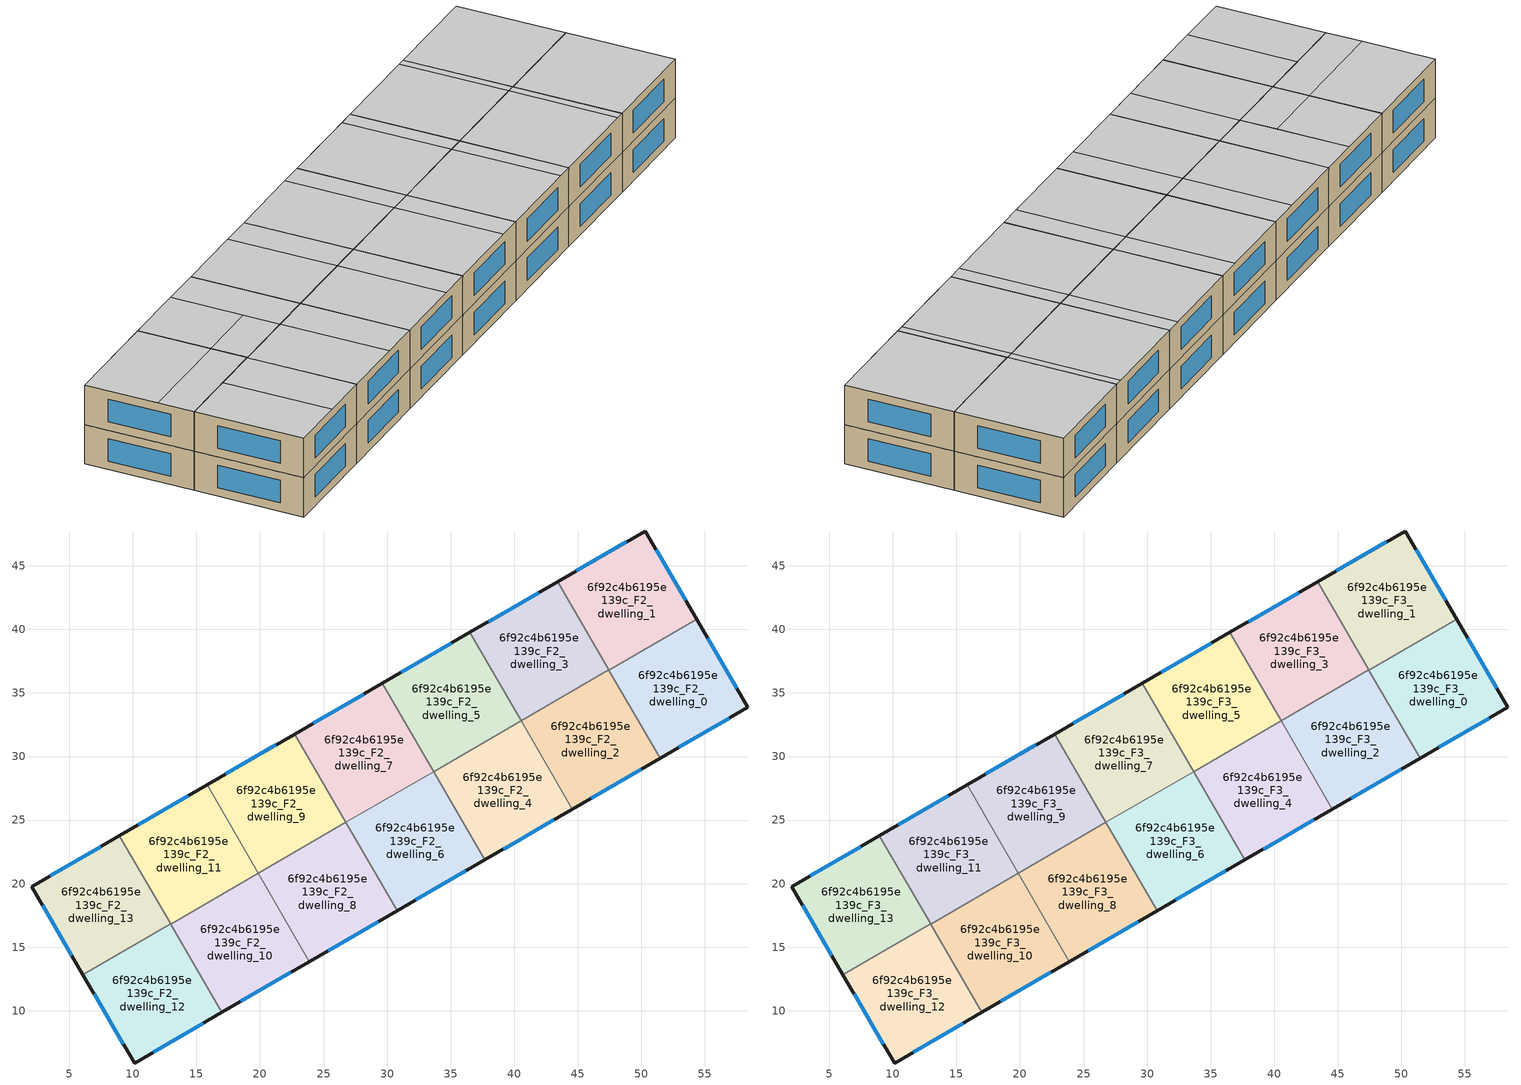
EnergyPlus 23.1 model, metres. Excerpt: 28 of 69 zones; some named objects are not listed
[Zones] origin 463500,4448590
6f92c4b6195e139c_F2_dwelling_0
 floor to 6f92c4b6195e139c_F1_dwelling_0 (EU_floor_Construction): 54.35,40.8 58.39,33.87 51.47,29.86 47.45,36.8 z6
 wall outside (EU_wall_Construction): 51.47,29.86 58.39,33.87 54.35,40.8 z6:9
 wall to 6f92c4b6195e139c_F2_dwelling_1 (EU_wall_Construction): 54.35,40.8 47.45,36.8 z6:9
 wall to 6f92c4b6195e139c_F2_dwelling_2 (EU_wall_Construction): 47.45,36.8 51.47,29.86 z6:9
 window (EU_Window_Construction): 57.52,35.36 55.21,39.31 / 52.95,30.72 56.91,33.01 z6.64:8.36
6f92c4b6195e139c_F2_dwelling_1
 floor to 6f92c4b6195e139c_F1_dwelling_1 (EU_floor_Construction): 50.29,47.74 54.35,40.8 47.45,36.8 43.41,43.76 z6
 wall outside (EU_wall_Construction): 54.35,40.8 50.29,47.74 43.41,43.76 z6:9
 wall to 6f92c4b6195e139c_F2_dwelling_3 (EU_wall_Construction): 43.41,43.76 47.44,36.81 z6:9
 wall to 6f92c4b6195e139c_F2_dwelling_2 (EU_wall_Construction): 47.44,36.81 47.45,36.8 z6:9
 window (EU_Window_Construction): 53.48,42.28 51.16,46.25 / 48.82,46.89 44.89,44.61 z6.64:8.36
6f92c4b6195e139c_F2_dwelling_10
 floor to 6f92c4b6195e139c_F1_dwelling_10 (EU_floor_Construction): 19.86,20.82 23.89,13.87 17,9.87 12.97,16.82 z6
 wall outside (EU_wall_Construction): 17,9.87 23.89,13.87 z6:9
 wall to 6f92c4b6195e139c_F2_dwelling_11 (EU_wall_Construction): 19.86,20.82 12.97,16.82 z6:9
 wall to 6f92c4b6195e139c_F2_dwelling_8 (EU_wall_Construction): 23.89,13.87 19.86,20.82 z6:9
 wall to 6f92c4b6195e139c_F2_dwelling_12 (EU_wall_Construction): 12.97,16.82 17,9.87 z6:9
 window (EU_Window_Construction): 18.48,10.73 22.42,13.01 z6.64:8.36
6f92c4b6195e139c_F2_dwelling_11
 floor to 6f92c4b6195e139c_F1_dwelling_11 (EU_floor_Construction): 15.83,27.77 19.86,20.82 12.97,16.82 8.94,23.78 z6
 wall outside (EU_wall_Construction): 15.83,27.77 8.94,23.78 z6:9
 wall to 6f92c4b6195e139c_F2_dwelling_9 (EU_wall_Construction): 19.86,20.82 15.83,27.77 z6:9
 wall to 6f92c4b6195e139c_F2_dwelling_13 (EU_wall_Construction): 8.94,23.78 12.96,16.84 z6:9
 wall to 6f92c4b6195e139c_F2_dwelling_12 (EU_wall_Construction): 12.97,16.84 12.97,16.82 z6:9
 window (EU_Window_Construction): 14.36,26.92 10.42,24.63 z6.64:8.36
6f92c4b6195e139c_F2_dwelling_12
 floor to 6f92c4b6195e139c_F1_dwelling_12 (EU_floor_Construction): 12.97,16.84 17,9.87 10.13,5.89 6.07,12.84 z6
 wall outside (EU_wall_Construction): 6.07,12.84 10.13,5.89 17,9.87 z6:9
 wall to 6f92c4b6195e139c_F2_dwelling_13 (EU_wall_Construction): 12.97,16.84 6.07,12.84 z6:9
 window (EU_Window_Construction): 11.6,6.74 15.53,9.02 / 6.94,11.35 9.26,7.38 z6.64:8.36
6f92c4b6195e139c_F2_dwelling_13
 floor to 6f92c4b6195e139c_F1_dwelling_13 (EU_floor_Construction): 8.94,23.78 12.97,16.84 6.07,12.84 2.03,19.77 z6
 wall outside (EU_wall_Construction): 8.94,23.78 2.03,19.77 6.07,12.84 z6:9
 window (EU_Window_Construction): 2.89,18.29 5.21,14.32 / 7.46,22.92 3.51,20.63 z6.64:8.36
6f92c4b6195e139c_F2_dwelling_2
 floor to 6f92c4b6195e139c_F1_dwelling_2 (EU_floor_Construction): 47.44,36.81 51.47,29.86 44.58,25.86 40.55,32.81 z6
 wall outside (EU_wall_Construction): 44.58,25.86 51.47,29.86 z6:9
 wall to 6f92c4b6195e139c_F2_dwelling_3 (EU_wall_Construction): 47.44,36.81 40.55,32.81 z6:9
 wall to 6f92c4b6195e139c_F2_dwelling_4 (EU_wall_Construction): 40.55,32.81 44.58,25.86 z6:9
 window (EU_Window_Construction): 46.05,26.72 49.99,29 z6.64:8.36
6f92c4b6195e139c_F2_dwelling_3
 floor to 6f92c4b6195e139c_F1_dwelling_3 (EU_floor_Construction): 43.41,43.76 47.44,36.81 40.55,32.81 36.52,39.76 z6
 wall outside (EU_wall_Construction): 43.41,43.76 36.52,39.76 z6:9
 wall to 6f92c4b6195e139c_F2_dwelling_5 (EU_wall_Construction): 36.52,39.76 40.55,32.81 z6:9
 window (EU_Window_Construction): 41.94,42.9 38,40.62 z6.64:8.36
6f92c4b6195e139c_F2_dwelling_4
 floor to 6f92c4b6195e139c_F1_dwelling_4 (EU_floor_Construction): 40.55,32.81 44.58,25.86 37.68,21.86 33.65,28.81 z6
 wall outside (EU_wall_Construction): 37.68,21.86 44.58,25.86 z6:9
 wall to 6f92c4b6195e139c_F2_dwelling_5 (EU_wall_Construction): 40.55,32.81 33.65,28.81 z6:9
 wall to 6f92c4b6195e139c_F2_dwelling_6 (EU_wall_Construction): 33.65,28.81 37.68,21.86 z6:9
 window (EU_Window_Construction): 39.16,22.72 43.1,25.01 z6.64:8.36
6f92c4b6195e139c_F2_dwelling_5
 floor to 6f92c4b6195e139c_F1_dwelling_5 (EU_floor_Construction): 36.52,39.76 40.55,32.81 33.65,28.81 29.62,35.76 z6
 wall outside (EU_wall_Construction): 36.52,39.76 29.62,35.76 z6:9
 wall to 6f92c4b6195e139c_F2_dwelling_7 (EU_wall_Construction): 29.62,35.76 33.65,28.81 z6:9
 window (EU_Window_Construction): 35.04,38.9 31.1,36.62 z6.64:8.36
6f92c4b6195e139c_F2_dwelling_6
 floor to 6f92c4b6195e139c_F1_dwelling_6 (EU_floor_Construction): 33.65,28.81 37.68,21.86 30.79,17.87 26.76,24.82 z6
 wall outside (EU_wall_Construction): 30.79,17.87 37.68,21.86 z6:9
 wall to 6f92c4b6195e139c_F2_dwelling_7 (EU_wall_Construction): 33.65,28.81 26.76,24.82 z6:9
 wall to 6f92c4b6195e139c_F2_dwelling_8 (EU_wall_Construction): 26.76,24.82 30.79,17.87 z6:9
 window (EU_Window_Construction): 32.26,18.72 36.2,21.01 z6.64:8.36
6f92c4b6195e139c_F2_dwelling_7
 floor to 6f92c4b6195e139c_F1_dwelling_7 (EU_floor_Construction): 29.62,35.76 33.65,28.81 26.76,24.82 22.73,31.77 z6
 wall outside (EU_wall_Construction): 29.62,35.76 22.73,31.77 z6:9
 wall to 6f92c4b6195e139c_F2_dwelling_9 (EU_wall_Construction): 22.73,31.77 26.76,24.82 z6:9
 window (EU_Window_Construction): 28.15,34.91 24.2,32.62 z6.64:8.36
6f92c4b6195e139c_F2_dwelling_8
 floor to 6f92c4b6195e139c_F1_dwelling_8 (EU_floor_Construction): 26.76,24.82 30.79,17.87 23.89,13.87 19.86,20.82 z6
 wall outside (EU_wall_Construction): 23.89,13.87 30.79,17.87 z6:9
 wall to 6f92c4b6195e139c_F2_dwelling_9 (EU_wall_Construction): 26.76,24.82 19.86,20.82 z6:9
 window (EU_Window_Construction): 25.37,14.73 29.31,17.01 z6.64:8.36
6f92c4b6195e139c_F2_dwelling_9
 floor to 6f92c4b6195e139c_F1_dwelling_9 (EU_floor_Construction): 22.73,31.77 26.76,24.82 19.86,20.82 15.83,27.77 z6
 wall outside (EU_wall_Construction): 22.73,31.77 15.83,27.77 z6:9
 window (EU_Window_Construction): 21.25,30.91 17.31,28.63 z6.64:8.36
6f92c4b6195e139c_F3_dwelling_0
 floor to 6f92c4b6195e139c_F2_dwelling_0 (EU_floor_Construction): 54.35,40.8 58.39,33.87 51.47,29.86 47.45,36.8 z9
 wall outside (EU_wall_Construction): 51.47,29.86 58.39,33.87 54.35,40.8 z9:12
 wall to 6f92c4b6195e139c_F3_dwelling_1 (EU_wall_Construction): 54.35,40.8 47.45,36.8 z9:12
 wall to 6f92c4b6195e139c_F3_dwelling_2 (EU_wall_Construction): 47.45,36.8 51.47,29.86 z9:12
 window (EU_Window_Construction): 57.52,35.36 55.21,39.31 / 52.95,30.72 56.91,33.01 z9.64:11.36
 ceiling adiabatic (EU_roof_Construction): 58.39,33.87 54.35,40.8 47.45,36.8 51.47,29.86 z12
6f92c4b6195e139c_F3_dwelling_1
 floor to 6f92c4b6195e139c_F2_dwelling_1 (EU_floor_Construction): 50.29,47.74 54.35,40.8 47.45,36.8 43.41,43.76 z9
 wall outside (EU_wall_Construction): 54.35,40.8 50.29,47.74 43.41,43.76 z9:12
 wall to 6f92c4b6195e139c_F3_dwelling_3 (EU_wall_Construction): 43.41,43.76 47.44,36.81 z9:12
 wall to 6f92c4b6195e139c_F3_dwelling_2 (EU_wall_Construction): 47.44,36.81 47.45,36.8 z9:12
 window (EU_Window_Construction): 53.48,42.28 51.16,46.25 / 48.82,46.89 44.89,44.61 z9.64:11.36
 ceiling to 6f92c4b6195e139c_F4_dwelling_1 (EU_floor_Construction): 54.35,40.8 50.29,47.74 43.42,43.76 47.45,36.8 z12
6f92c4b6195e139c_F3_dwelling_10
 floor to 6f92c4b6195e139c_F2_dwelling_10 (EU_floor_Construction): 19.86,20.82 23.89,13.87 17,9.87 12.97,16.82 z9
 wall outside (EU_wall_Construction): 17,9.87 23.89,13.87 z9:12
 wall to 6f92c4b6195e139c_F3_dwelling_11 (EU_wall_Construction): 19.86,20.82 12.97,16.82 z9:12
 wall to 6f92c4b6195e139c_F3_dwelling_8 (EU_wall_Construction): 23.89,13.87 19.86,20.82 z9:12
 wall to 6f92c4b6195e139c_F3_dwelling_12 (EU_wall_Construction): 12.97,16.82 17,9.87 z9:12
 window (EU_Window_Construction): 18.48,10.73 22.42,13.01 z9.64:11.36
 ceiling to 6f92c4b6195e139c_F4_dwelling_10 (EU_floor_Construction): 21.24,12.33 17.21,19.28 12.97,16.82 17,9.87 z12
 ceiling to 6f92c4b6195e139c_F4_dwelling_8 (EU_floor_Construction): 23.89,13.87 19.86,20.82 17.21,19.28 21.24,12.33 z12
6f92c4b6195e139c_F3_dwelling_11
 floor to 6f92c4b6195e139c_F2_dwelling_11 (EU_floor_Construction): 15.83,27.77 19.86,20.82 12.97,16.82 8.94,23.78 z9
 wall outside (EU_wall_Construction): 15.83,27.77 8.94,23.78 z9:12
 wall to 6f92c4b6195e139c_F3_dwelling_9 (EU_wall_Construction): 19.86,20.82 15.83,27.77 z9:12
 wall to 6f92c4b6195e139c_F3_dwelling_13 (EU_wall_Construction): 8.94,23.78 12.96,16.84 z9:12
 wall to 6f92c4b6195e139c_F3_dwelling_12 (EU_wall_Construction): 12.97,16.84 12.97,16.82 z9:12
 window (EU_Window_Construction): 14.36,26.92 10.42,24.63 z9.64:11.36
 ceiling to 6f92c4b6195e139c_F4_dwelling_11 (EU_floor_Construction): 17.21,19.28 15.86,21.61 11.62,19.15 12.96,16.84 12.97,16.83 z12
 ceiling to 6f92c4b6195e139c_F4_dwelling_9 (EU_floor_Construction): 19.86,20.82 15.83,27.77 13.18,26.23 17.21,19.28 z12
 ceiling to 6f92c4b6195e139c_F4_dwelling_12 (EU_floor_Construction): 15.86,21.61 13.18,26.23 8.94,23.78 11.62,19.15 z12
6f92c4b6195e139c_F3_dwelling_12
 floor to 6f92c4b6195e139c_F2_dwelling_12 (EU_floor_Construction): 12.97,16.84 17,9.87 10.13,5.89 6.07,12.84 z9
 wall outside (EU_wall_Construction): 6.07,12.84 10.13,5.89 17,9.87 z9:12
 wall to 6f92c4b6195e139c_F3_dwelling_13 (EU_wall_Construction): 12.97,16.84 6.07,12.84 z9:12
 window (EU_Window_Construction): 11.6,6.74 15.53,9.02 / 6.94,11.35 9.26,7.38 z9.64:11.36
 ceiling to 6f92c4b6195e139c_F4_dwelling_11 (EU_floor_Construction): 13.82,8.03 9.79,14.98 12.97,16.83 12.97,16.84 6.07,12.84 10.13,5.89 z12
 ceiling to 6f92c4b6195e139c_F4_dwelling_10 (EU_floor_Construction): 17,9.87 12.97,16.82 9.79,14.98 13.82,8.03 z12
6f92c4b6195e139c_F3_dwelling_13
 floor to 6f92c4b6195e139c_F2_dwelling_13 (EU_floor_Construction): 8.94,23.78 12.97,16.84 6.07,12.84 2.03,19.77 z9
 wall outside (EU_wall_Construction): 8.94,23.78 2.03,19.77 6.07,12.84 z9:12
 window (EU_Window_Construction): 2.89,18.29 5.21,14.32 / 7.46,22.92 3.51,20.63 z9.64:11.36
 ceiling to 6f92c4b6195e139c_F4_dwelling_12 (EU_floor_Construction): 11.62,19.15 8.94,23.78 2.03,19.77 4.72,15.15 z12
 ceiling to 6f92c4b6195e139c_F4_dwelling_11 (EU_floor_Construction): 12.96,16.84 11.62,19.15 4.72,15.15 6.07,12.84 z12
6f92c4b6195e139c_F3_dwelling_2
 floor to 6f92c4b6195e139c_F2_dwelling_2 (EU_floor_Construction): 47.44,36.81 51.47,29.86 44.58,25.86 40.55,32.81 z9
 wall outside (EU_wall_Construction): 44.58,25.86 51.47,29.86 z9:12
 wall to 6f92c4b6195e139c_F3_dwelling_3 (EU_wall_Construction): 47.44,36.81 40.55,32.81 z9:12
 wall to 6f92c4b6195e139c_F3_dwelling_4 (EU_wall_Construction): 40.55,32.81 44.58,25.86 z9:12
 window (EU_Window_Construction): 46.05,26.72 49.99,29 z9.64:11.36
 ceiling to 6f92c4b6195e139c_F4_dwelling_2 (EU_floor_Construction): 50.94,29.55 46.91,36.5 40.55,32.81 44.58,25.86 z12
 ceiling adiabatic (EU_roof_Construction): 51.47,29.86 47.45,36.8 46.92,36.49 50.94,29.55 z12
6f92c4b6195e139c_F3_dwelling_3
 floor to 6f92c4b6195e139c_F2_dwelling_3 (EU_floor_Construction): 43.41,43.76 47.44,36.81 40.55,32.81 36.52,39.76 z9
 wall outside (EU_wall_Construction): 43.41,43.76 36.52,39.76 z9:12
 wall to 6f92c4b6195e139c_F3_dwelling_5 (EU_wall_Construction): 36.52,39.76 40.55,32.81 z9:12
 window (EU_Window_Construction): 41.94,42.9 38,40.62 z9.64:11.36
 ceiling to 6f92c4b6195e139c_F4_dwelling_3 (EU_floor_Construction): 46.91,36.5 42.88,43.45 36.52,39.76 40.55,32.81 z12
 ceiling to 6f92c4b6195e139c_F4_dwelling_1 (EU_floor_Construction): 47.44,36.81 43.42,43.76 42.88,43.45 46.91,36.5 z12
6f92c4b6195e139c_F3_dwelling_4
 floor to 6f92c4b6195e139c_F2_dwelling_4 (EU_floor_Construction): 40.55,32.81 44.58,25.86 37.68,21.86 33.65,28.81 z9
 wall outside (EU_wall_Construction): 37.68,21.86 44.58,25.86 z9:12
 wall to 6f92c4b6195e139c_F3_dwelling_5 (EU_wall_Construction): 40.55,32.81 33.65,28.81 z9:12
 wall to 6f92c4b6195e139c_F3_dwelling_6 (EU_wall_Construction): 33.65,28.81 37.68,21.86 z9:12
 window (EU_Window_Construction): 39.16,22.72 43.1,25.01 z9.64:11.36
 ceiling adiabatic (EU_roof_Construction): 43.52,25.25 39.49,32.2 33.65,28.81 37.68,21.86 z12
 ceiling to 6f92c4b6195e139c_F4_dwelling_2 (EU_floor_Construction): 44.58,25.86 40.55,32.81 39.49,32.2 43.52,25.25 z12
6f92c4b6195e139c_F3_dwelling_5
 floor to 6f92c4b6195e139c_F2_dwelling_5 (EU_floor_Construction): 36.52,39.76 40.55,32.81 33.65,28.81 29.62,35.76 z9
 wall outside (EU_wall_Construction): 36.52,39.76 29.62,35.76 z9:12
 wall to 6f92c4b6195e139c_F3_dwelling_7 (EU_wall_Construction): 29.62,35.76 33.65,28.81 z9:12
 window (EU_Window_Construction): 35.04,38.9 31.1,36.62 z9.64:11.36
 ceiling to 6f92c4b6195e139c_F4_dwelling_5 (EU_floor_Construction): 39.49,32.2 35.46,39.14 29.62,35.76 33.65,28.81 z12
 ceiling to 6f92c4b6195e139c_F4_dwelling_3 (EU_floor_Construction): 40.55,32.81 36.52,39.76 35.46,39.14 39.49,32.2 z12
6f92c4b6195e139c_F3_dwelling_6
 floor to 6f92c4b6195e139c_F2_dwelling_6 (EU_floor_Construction): 33.65,28.81 37.68,21.86 30.79,17.87 26.76,24.82 z9
 wall outside (EU_wall_Construction): 30.79,17.87 37.68,21.86 z9:12
 wall to 6f92c4b6195e139c_F3_dwelling_7 (EU_wall_Construction): 33.65,28.81 26.76,24.82 z9:12
 wall to 6f92c4b6195e139c_F3_dwelling_8 (EU_wall_Construction): 26.76,24.82 30.79,17.87 z9:12
 window (EU_Window_Construction): 32.26,18.72 36.2,21.01 z9.64:11.36
 ceiling to 6f92c4b6195e139c_F4_dwelling_6 (EU_floor_Construction): 36.09,20.94 32.06,27.89 26.76,24.82 30.79,17.87 z12
 ceiling to 6f92c4b6195e139c_F4_dwelling_4 (EU_floor_Construction): 37.68,21.86 33.65,28.81 32.06,27.89 36.09,20.94 z12
6f92c4b6195e139c_F3_dwelling_7
 floor to 6f92c4b6195e139c_F2_dwelling_7 (EU_floor_Construction): 29.62,35.76 33.65,28.81 26.76,24.82 22.73,31.77 z9
 wall outside (EU_wall_Construction): 29.62,35.76 22.73,31.77 z9:12
 wall to 6f92c4b6195e139c_F3_dwelling_9 (EU_wall_Construction): 22.73,31.77 26.76,24.82 z9:12
 window (EU_Window_Construction): 28.15,34.91 24.2,32.62 z9.64:11.36
 ceiling to 6f92c4b6195e139c_F4_dwelling_7 (EU_floor_Construction): 32.06,27.89 28.03,34.84 22.73,31.77 26.76,24.82 z12
 ceiling to 6f92c4b6195e139c_F4_dwelling_5 (EU_floor_Construction): 33.65,28.81 29.62,35.76 28.03,34.84 32.06,27.89 z12
6f92c4b6195e139c_F3_dwelling_8
 floor to 6f92c4b6195e139c_F2_dwelling_8 (EU_floor_Construction): 26.76,24.82 30.79,17.87 23.89,13.87 19.86,20.82 z9
 wall outside (EU_wall_Construction): 23.89,13.87 30.79,17.87 z9:12
 wall to 6f92c4b6195e139c_F3_dwelling_9 (EU_wall_Construction): 26.76,24.82 19.86,20.82 z9:12
 window (EU_Window_Construction): 25.37,14.73 29.31,17.01 z9.64:11.36
 ceiling to 6f92c4b6195e139c_F4_dwelling_8 (EU_floor_Construction): 28.67,16.64 24.64,23.59 19.86,20.82 23.89,13.87 z12
 ceiling to 6f92c4b6195e139c_F4_dwelling_6 (EU_floor_Construction): 30.79,17.87 26.76,24.82 24.64,23.59 28.67,16.64 z12
6f92c4b6195e139c_F3_dwelling_9
 floor to 6f92c4b6195e139c_F2_dwelling_9 (EU_floor_Construction): 22.73,31.77 26.76,24.82 19.86,20.82 15.83,27.77 z9
 wall outside (EU_wall_Construction): 22.73,31.77 15.83,27.77 z9:12
 window (EU_Window_Construction): 21.25,30.91 17.31,28.63 z9.64:11.36
 ceiling to 6f92c4b6195e139c_F4_dwelling_9 (EU_floor_Construction): 24.63,23.59 20.61,30.54 15.83,27.77 19.86,20.82 z12
 ceiling to 6f92c4b6195e139c_F4_dwelling_7 (EU_floor_Construction): 26.76,24.82 22.73,31.77 20.61,30.54 24.64,23.59 z12
[Building]
EU S2 Campaign: North Axis=0; Terrain=City; Solar Distribution=FullExterior
[Site:Location]
Yerevan-Zvartnots.Intl.AP: Latitude=40.15; Longitude=44.383; Time Zone=4; Elevation=854
[SizingPeriod:WeatherFileDays]
AnnualSizingPeriod: Begin Month=1; Begin Day of Month=1; End Month=12; End Day of Month=31; Day of Week for Start Day=Monday; Use Weather File Daylight Saving Period=No; Use Weather File Rain and Snow Indicators=No
[MATERIAL]
EU_InternalMass_Material: Roughness=MediumRough; Thickness=0.1; Conductivity=1; Density=1800; Specific Heat=900; Thermal Absorptance=0.9; Solar Absorptance=0.7; Visible Absorptance=0.7
[MATERIAL:NOMASS] Roughness=MediumRough; Thermal Absorptance=0.9; Solar Absorptance=0.7; Visible Absorptance=0.7
Name | Thermal Resistance
EU_wall_NoMass | 1.05043
EU_roof_NoMass | 1.45357
EU_floor_NoMass | 0.478065
[WINDOWMATERIAL:SIMPLEGLAZINGSYSTEM]
EU_Window_SimpleGlazing: UFactor=2.5566; Solar Heat Gain Coefficient=0.75; Visible Transmittance=0.75
[CONSTRUCTION]
EU_wall_Construction: EU_wall_NoMass
EU_roof_Construction: EU_roof_NoMass
EU_floor_Construction: EU_floor_NoMass
EU_Window_Construction: EU_Window_SimpleGlazing
EU_InternalMass_Construction: EU_InternalMass_Material
[ZONE] Type=1; Multiplier=1; Ceiling Height=autocalculate; Floor Area=autocalculate; Part of Total Floor Area=Yes
Name | Volume
6f92c4b6195e139c_F2_dwelling_0; 6f92c4b6195e139c_F3_dwelling_0 | 192.057
6f92c4b6195e139c_F2_dwelling_1; 6f92c4b6195e139c_F3_dwelling_1 | 192.041
6f92c4b6195e139c_F2_dwelling_10; 6f92c4b6195e139c_F3_dwelling_10 | 192.042
6f92c4b6195e139c_F2_dwelling_11; 6f92c4b6195e139c_F3_dwelling_11; 6f92c4b6195e139c_F2_dwelling_7; 6f92c4b6195e139c_F3_dwelling_7 | 192.047
6f92c4b6195e139c_F2_dwelling_12; 6f92c4b6195e139c_F3_dwelling_12 | 192.068
6f92c4b6195e139c_F2_dwelling_13; 6f92c4b6195e139c_F3_dwelling_13 | 192.094
6f92c4b6195e139c_F2_dwelling_2; 6f92c4b6195e139c_F3_dwelling_2; 6f92c4b6195e139c_F2_dwelling_6; 6f92c4b6195e139c_F3_dwelling_6 | 192.076
6f92c4b6195e139c_F2_dwelling_3; 6f92c4b6195e139c_F3_dwelling_3 | 192.069
6f92c4b6195e139c_F2_dwelling_4; 6f92c4b6195e139c_F3_dwelling_4; 6f92c4b6195e139c_F2_dwelling_5; 6f92c4b6195e139c_F3_dwelling_5 | 192.064
6f92c4b6195e139c_F2_dwelling_8; 6f92c4b6195e139c_F3_dwelling_8 | 192.08
6f92c4b6195e139c_F2_dwelling_9; 6f92c4b6195e139c_F3_dwelling_9 | 192.051
[INTERNALMASS] Construction=EU_InternalMass_Construction
Name | Zone or ZoneList | Surface Area
6f92c4b6195e139c_F2_dwelling_0_EU_InternalMass | 6f92c4b6195e139c_F2_dwelling_0 | 64.0171
6f92c4b6195e139c_F2_dwelling_1_EU_InternalMass | 6f92c4b6195e139c_F2_dwelling_1 | 64.0117
6f92c4b6195e139c_F2_dwelling_2_EU_InternalMass | 6f92c4b6195e139c_F2_dwelling_2 | 64.0271
6f92c4b6195e139c_F2_dwelling_3_EU_InternalMass | 6f92c4b6195e139c_F2_dwelling_3 | 64.0221
6f92c4b6195e139c_F2_dwelling_4_EU_InternalMass | 6f92c4b6195e139c_F2_dwelling_4 | 64.0203
6f92c4b6195e139c_F2_dwelling_5_EU_InternalMass | 6f92c4b6195e139c_F2_dwelling_5 | 64.0196
6f92c4b6195e139c_F2_dwelling_6_EU_InternalMass | 6f92c4b6195e139c_F2_dwelling_6 | 64.0252
6f92c4b6195e139c_F2_dwelling_7_EU_InternalMass | 6f92c4b6195e139c_F2_dwelling_7 | 64.0168
6f92c4b6195e139c_F2_dwelling_8_EU_InternalMass | 6f92c4b6195e139c_F2_dwelling_8 | 64.0249
6f92c4b6195e139c_F2_dwelling_9_EU_InternalMass | 6f92c4b6195e139c_F2_dwelling_9 | 64.0179
6f92c4b6195e139c_F2_dwelling_10_EU_InternalMass | 6f92c4b6195e139c_F2_dwelling_10 | 64.0132
6f92c4b6195e139c_F2_dwelling_11_EU_InternalMass | 6f92c4b6195e139c_F2_dwelling_11 | 64.0156
6f92c4b6195e139c_F2_dwelling_12_EU_InternalMass | 6f92c4b6195e139c_F2_dwelling_12 | 64.0224
6f92c4b6195e139c_F2_dwelling_13_EU_InternalMass | 6f92c4b6195e139c_F2_dwelling_13 | 64.0303
6f92c4b6195e139c_F3_dwelling_0_EU_InternalMass | 6f92c4b6195e139c_F3_dwelling_0 | 64.0171
6f92c4b6195e139c_F3_dwelling_1_EU_InternalMass | 6f92c4b6195e139c_F3_dwelling_1 | 64.0117
6f92c4b6195e139c_F3_dwelling_2_EU_InternalMass | 6f92c4b6195e139c_F3_dwelling_2 | 64.0271
6f92c4b6195e139c_F3_dwelling_3_EU_InternalMass | 6f92c4b6195e139c_F3_dwelling_3 | 64.0221
6f92c4b6195e139c_F3_dwelling_4_EU_InternalMass | 6f92c4b6195e139c_F3_dwelling_4 | 64.0203
6f92c4b6195e139c_F3_dwelling_5_EU_InternalMass | 6f92c4b6195e139c_F3_dwelling_5 | 64.0196
6f92c4b6195e139c_F3_dwelling_6_EU_InternalMass | 6f92c4b6195e139c_F3_dwelling_6 | 64.0252
6f92c4b6195e139c_F3_dwelling_7_EU_InternalMass | 6f92c4b6195e139c_F3_dwelling_7 | 64.0168
6f92c4b6195e139c_F3_dwelling_8_EU_InternalMass | 6f92c4b6195e139c_F3_dwelling_8 | 64.0249
6f92c4b6195e139c_F3_dwelling_9_EU_InternalMass | 6f92c4b6195e139c_F3_dwelling_9 | 64.0179
6f92c4b6195e139c_F3_dwelling_10_EU_InternalMass | 6f92c4b6195e139c_F3_dwelling_10 | 64.0132
6f92c4b6195e139c_F3_dwelling_11_EU_InternalMass | 6f92c4b6195e139c_F3_dwelling_11 | 64.0156
6f92c4b6195e139c_F3_dwelling_12_EU_InternalMass | 6f92c4b6195e139c_F3_dwelling_12 | 64.0224
6f92c4b6195e139c_F3_dwelling_13_EU_InternalMass | 6f92c4b6195e139c_F3_dwelling_13 | 64.0303
[OTHEREQUIPMENT] Fuel Type=Electricity; Design Level Calculation Method=Watts/Area; Power per Zone Floor Area=1; Fraction Latent=0; Fraction Radiant=0; Fraction Lost=0; Carbon Dioxide Generation Rate=0; EndUse Subcategory=EU_Step8_InternalGains
Name | Zone or ZoneList or Space or SpaceList | Schedule
EU_Step8_InternalGain_6f92c4b6195e139c_F2_dwelling_0_f000 | 6f92c4b6195e139c_F2_dwelling_0 | EU_Step8_GainSchedule_6f92c4b6195e139c_F2_dwelling_0_f000
EU_Step8_InternalGain_6f92c4b6195e139c_F2_dwelling_1_f000 | 6f92c4b6195e139c_F2_dwelling_1 | EU_Step8_GainSchedule_6f92c4b6195e139c_F2_dwelling_1_f000
EU_Step8_InternalGain_6f92c4b6195e139c_F2_dwelling_2_f000 | 6f92c4b6195e139c_F2_dwelling_2 | EU_Step8_GainSchedule_6f92c4b6195e139c_F2_dwelling_2_f000
EU_Step8_InternalGain_6f92c4b6195e139c_F2_dwelling_3_f000 | 6f92c4b6195e139c_F2_dwelling_3 | EU_Step8_GainSchedule_6f92c4b6195e139c_F2_dwelling_3_f000
EU_Step8_InternalGain_6f92c4b6195e139c_F2_dwelling_4_f000 | 6f92c4b6195e139c_F2_dwelling_4 | EU_Step8_GainSchedule_6f92c4b6195e139c_F2_dwelling_4_f000
EU_Step8_InternalGain_6f92c4b6195e139c_F2_dwelling_5_f000 | 6f92c4b6195e139c_F2_dwelling_5 | EU_Step8_GainSchedule_6f92c4b6195e139c_F2_dwelling_5_f000
EU_Step8_InternalGain_6f92c4b6195e139c_F2_dwelling_6_f000 | 6f92c4b6195e139c_F2_dwelling_6 | EU_Step8_GainSchedule_6f92c4b6195e139c_F2_dwelling_6_f000
EU_Step8_InternalGain_6f92c4b6195e139c_F2_dwelling_7_f000 | 6f92c4b6195e139c_F2_dwelling_7 | EU_Step8_GainSchedule_6f92c4b6195e139c_F2_dwelling_7_f000
EU_Step8_InternalGain_6f92c4b6195e139c_F2_dwelling_8_f000 | 6f92c4b6195e139c_F2_dwelling_8 | EU_Step8_GainSchedule_6f92c4b6195e139c_F2_dwelling_8_f000
EU_Step8_InternalGain_6f92c4b6195e139c_F2_dwelling_9_f000 | 6f92c4b6195e139c_F2_dwelling_9 | EU_Step8_GainSchedule_6f92c4b6195e139c_F2_dwelling_9_f000
EU_Step8_InternalGain_6f92c4b6195e139c_F2_dwelling_10_f000 | 6f92c4b6195e139c_F2_dwelling_10 | EU_Step8_GainSchedule_6f92c4b6195e139c_F2_dwelling_10_f000
EU_Step8_InternalGain_6f92c4b6195e139c_F2_dwelling_11_f000 | 6f92c4b6195e139c_F2_dwelling_11 | EU_Step8_GainSchedule_6f92c4b6195e139c_F2_dwelling_11_f000
EU_Step8_InternalGain_6f92c4b6195e139c_F2_dwelling_12_f000 | 6f92c4b6195e139c_F2_dwelling_12 | EU_Step8_GainSchedule_6f92c4b6195e139c_F2_dwelling_12_f000
EU_Step8_InternalGain_6f92c4b6195e139c_F2_dwelling_13_f000 | 6f92c4b6195e139c_F2_dwelling_13 | EU_Step8_GainSchedule_6f92c4b6195e139c_F2_dwelling_13_f000
EU_Step8_InternalGain_6f92c4b6195e139c_F3_dwelling_0_f000 | 6f92c4b6195e139c_F3_dwelling_0 | EU_Step8_GainSchedule_6f92c4b6195e139c_F3_dwelling_0_f000
EU_Step8_InternalGain_6f92c4b6195e139c_F3_dwelling_1_f000 | 6f92c4b6195e139c_F3_dwelling_1 | EU_Step8_GainSchedule_6f92c4b6195e139c_F3_dwelling_1_f000
EU_Step8_InternalGain_6f92c4b6195e139c_F3_dwelling_2_f000 | 6f92c4b6195e139c_F3_dwelling_2 | EU_Step8_GainSchedule_6f92c4b6195e139c_F3_dwelling_2_f000
EU_Step8_InternalGain_6f92c4b6195e139c_F3_dwelling_3_f000 | 6f92c4b6195e139c_F3_dwelling_3 | EU_Step8_GainSchedule_6f92c4b6195e139c_F3_dwelling_3_f000
EU_Step8_InternalGain_6f92c4b6195e139c_F3_dwelling_4_f000 | 6f92c4b6195e139c_F3_dwelling_4 | EU_Step8_GainSchedule_6f92c4b6195e139c_F3_dwelling_4_f000
EU_Step8_InternalGain_6f92c4b6195e139c_F3_dwelling_5_f000 | 6f92c4b6195e139c_F3_dwelling_5 | EU_Step8_GainSchedule_6f92c4b6195e139c_F3_dwelling_5_f000
EU_Step8_InternalGain_6f92c4b6195e139c_F3_dwelling_6_f000 | 6f92c4b6195e139c_F3_dwelling_6 | EU_Step8_GainSchedule_6f92c4b6195e139c_F3_dwelling_6_f000
EU_Step8_InternalGain_6f92c4b6195e139c_F3_dwelling_7_f000 | 6f92c4b6195e139c_F3_dwelling_7 | EU_Step8_GainSchedule_6f92c4b6195e139c_F3_dwelling_7_f000
EU_Step8_InternalGain_6f92c4b6195e139c_F3_dwelling_8_f000 | 6f92c4b6195e139c_F3_dwelling_8 | EU_Step8_GainSchedule_6f92c4b6195e139c_F3_dwelling_8_f000
EU_Step8_InternalGain_6f92c4b6195e139c_F3_dwelling_9_f000 | 6f92c4b6195e139c_F3_dwelling_9 | EU_Step8_GainSchedule_6f92c4b6195e139c_F3_dwelling_9_f000
EU_Step8_InternalGain_6f92c4b6195e139c_F3_dwelling_10_f000 | 6f92c4b6195e139c_F3_dwelling_10 | EU_Step8_GainSchedule_6f92c4b6195e139c_F3_dwelling_10_f000
EU_Step8_InternalGain_6f92c4b6195e139c_F3_dwelling_11_f000 | 6f92c4b6195e139c_F3_dwelling_11 | EU_Step8_GainSchedule_6f92c4b6195e139c_F3_dwelling_11_f000
EU_Step8_InternalGain_6f92c4b6195e139c_F3_dwelling_12_f000 | 6f92c4b6195e139c_F3_dwelling_12 | EU_Step8_GainSchedule_6f92c4b6195e139c_F3_dwelling_12_f000
EU_Step8_InternalGain_6f92c4b6195e139c_F3_dwelling_13_f000 | 6f92c4b6195e139c_F3_dwelling_13 | EU_Step8_GainSchedule_6f92c4b6195e139c_F3_dwelling_13_f000
[ZONEVENTILATION:DESIGNFLOWRATE] Schedule=EU_AlwaysOn; Design Flow Rate Calculation Method=AirChanges/Hour; Air Changes per Hour=0.557805; Ventilation Type=Natural; Fan Pressure Rise=0; Fan Total Efficiency=1; Constant Term Coefficient=1; Temperature Term Coefficient=0; Velocity Term Coefficient=0; Velocity Squared Term Coefficient=0; Minimum Indoor Temperature=-100; Maximum Indoor Temperature=100; Delta Temperature=-100; Minimum Outdoor Temperature=-100; Maximum Outdoor Temperature=100; Maximum Wind Speed=40
Name | Zone or ZoneList or Space or SpaceList
EU_ConstantAir_6f92c4b6195e139c_F2_dwelling_0 | 6f92c4b6195e139c_F2_dwelling_0
EU_ConstantAir_6f92c4b6195e139c_F2_dwelling_1 | 6f92c4b6195e139c_F2_dwelling_1
EU_ConstantAir_6f92c4b6195e139c_F2_dwelling_2 | 6f92c4b6195e139c_F2_dwelling_2
EU_ConstantAir_6f92c4b6195e139c_F2_dwelling_3 | 6f92c4b6195e139c_F2_dwelling_3
EU_ConstantAir_6f92c4b6195e139c_F2_dwelling_4 | 6f92c4b6195e139c_F2_dwelling_4
EU_ConstantAir_6f92c4b6195e139c_F2_dwelling_5 | 6f92c4b6195e139c_F2_dwelling_5
EU_ConstantAir_6f92c4b6195e139c_F2_dwelling_6 | 6f92c4b6195e139c_F2_dwelling_6
EU_ConstantAir_6f92c4b6195e139c_F2_dwelling_7 | 6f92c4b6195e139c_F2_dwelling_7
EU_ConstantAir_6f92c4b6195e139c_F2_dwelling_8 | 6f92c4b6195e139c_F2_dwelling_8
EU_ConstantAir_6f92c4b6195e139c_F2_dwelling_9 | 6f92c4b6195e139c_F2_dwelling_9
EU_ConstantAir_6f92c4b6195e139c_F2_dwelling_10 | 6f92c4b6195e139c_F2_dwelling_10
EU_ConstantAir_6f92c4b6195e139c_F2_dwelling_11 | 6f92c4b6195e139c_F2_dwelling_11
EU_ConstantAir_6f92c4b6195e139c_F2_dwelling_12 | 6f92c4b6195e139c_F2_dwelling_12
EU_ConstantAir_6f92c4b6195e139c_F2_dwelling_13 | 6f92c4b6195e139c_F2_dwelling_13
EU_ConstantAir_6f92c4b6195e139c_F3_dwelling_0 | 6f92c4b6195e139c_F3_dwelling_0
EU_ConstantAir_6f92c4b6195e139c_F3_dwelling_1 | 6f92c4b6195e139c_F3_dwelling_1
EU_ConstantAir_6f92c4b6195e139c_F3_dwelling_2 | 6f92c4b6195e139c_F3_dwelling_2
EU_ConstantAir_6f92c4b6195e139c_F3_dwelling_3 | 6f92c4b6195e139c_F3_dwelling_3
EU_ConstantAir_6f92c4b6195e139c_F3_dwelling_4 | 6f92c4b6195e139c_F3_dwelling_4
EU_ConstantAir_6f92c4b6195e139c_F3_dwelling_5 | 6f92c4b6195e139c_F3_dwelling_5
EU_ConstantAir_6f92c4b6195e139c_F3_dwelling_6 | 6f92c4b6195e139c_F3_dwelling_6
EU_ConstantAir_6f92c4b6195e139c_F3_dwelling_7 | 6f92c4b6195e139c_F3_dwelling_7
EU_ConstantAir_6f92c4b6195e139c_F3_dwelling_8 | 6f92c4b6195e139c_F3_dwelling_8
EU_ConstantAir_6f92c4b6195e139c_F3_dwelling_9 | 6f92c4b6195e139c_F3_dwelling_9
EU_ConstantAir_6f92c4b6195e139c_F3_dwelling_10 | 6f92c4b6195e139c_F3_dwelling_10
EU_ConstantAir_6f92c4b6195e139c_F3_dwelling_11 | 6f92c4b6195e139c_F3_dwelling_11
EU_ConstantAir_6f92c4b6195e139c_F3_dwelling_12 | 6f92c4b6195e139c_F3_dwelling_12
EU_ConstantAir_6f92c4b6195e139c_F3_dwelling_13 | 6f92c4b6195e139c_F3_dwelling_13
[HVACTEMPLATE:ZONE:IDEALLOADSAIRSYSTEM] System Availability Schedule=EU_AlwaysOn; Maximum Heating Supply Air Temperature=50; Minimum Cooling Supply Air Temperature=13; Maximum Heating Supply Air Humidity Ratio=0.0156; Minimum Cooling Supply Air Humidity Ratio=0.0077; Heating Limit=NoLimit; Cooling Limit=NoLimit; Heating Availability Schedule=EU_AlwaysOn; Cooling Availability Schedule=EU_CoolingOff; Dehumidification Control Type=ConstantSensibleHeatRatio; Cooling Sensible Heat Ratio=0.7; Dehumidification Setpoint=60; Humidification Control Type=None; Humidification Setpoint=30; Outdoor Air Method=None; Outdoor Air Flow Rate per Person=0.00944; Outdoor Air Flow Rate per Zone Floor Area=0; Outdoor Air Flow Rate per Zone=0; Demand Controlled Ventilation Type=None; Outdoor Air Economizer Type=NoEconomizer; Heat Recovery Type=None; Sensible Heat Recovery Effectiveness=0.7; Latent Heat Recovery Effectiveness=0.65
Name | Template Thermostat
6f92c4b6195e139c_F2_dwelling_0 | EU_HeatOnly_6f92c4b6195e139c_F2_dwelling_0
6f92c4b6195e139c_F2_dwelling_1 | EU_HeatOnly_6f92c4b6195e139c_F2_dwelling_1
6f92c4b6195e139c_F2_dwelling_2 | EU_HeatOnly_6f92c4b6195e139c_F2_dwelling_2
6f92c4b6195e139c_F2_dwelling_3 | EU_HeatOnly_6f92c4b6195e139c_F2_dwelling_3
6f92c4b6195e139c_F2_dwelling_4 | EU_HeatOnly_6f92c4b6195e139c_F2_dwelling_4
6f92c4b6195e139c_F2_dwelling_5 | EU_HeatOnly_6f92c4b6195e139c_F2_dwelling_5
6f92c4b6195e139c_F2_dwelling_6 | EU_HeatOnly_6f92c4b6195e139c_F2_dwelling_6
6f92c4b6195e139c_F2_dwelling_7 | EU_HeatOnly_6f92c4b6195e139c_F2_dwelling_7
6f92c4b6195e139c_F2_dwelling_8 | EU_HeatOnly_6f92c4b6195e139c_F2_dwelling_8
6f92c4b6195e139c_F2_dwelling_9 | EU_HeatOnly_6f92c4b6195e139c_F2_dwelling_9
6f92c4b6195e139c_F2_dwelling_10 | EU_HeatOnly_6f92c4b6195e139c_F2_dwelling_10
6f92c4b6195e139c_F2_dwelling_11 | EU_HeatOnly_6f92c4b6195e139c_F2_dwelling_11
6f92c4b6195e139c_F2_dwelling_12 | EU_HeatOnly_6f92c4b6195e139c_F2_dwelling_12
6f92c4b6195e139c_F2_dwelling_13 | EU_HeatOnly_6f92c4b6195e139c_F2_dwelling_13
6f92c4b6195e139c_F3_dwelling_0 | EU_HeatOnly_6f92c4b6195e139c_F3_dwelling_0
6f92c4b6195e139c_F3_dwelling_1 | EU_HeatOnly_6f92c4b6195e139c_F3_dwelling_1
6f92c4b6195e139c_F3_dwelling_2 | EU_HeatOnly_6f92c4b6195e139c_F3_dwelling_2
6f92c4b6195e139c_F3_dwelling_3 | EU_HeatOnly_6f92c4b6195e139c_F3_dwelling_3
6f92c4b6195e139c_F3_dwelling_4 | EU_HeatOnly_6f92c4b6195e139c_F3_dwelling_4
6f92c4b6195e139c_F3_dwelling_5 | EU_HeatOnly_6f92c4b6195e139c_F3_dwelling_5
6f92c4b6195e139c_F3_dwelling_6 | EU_HeatOnly_6f92c4b6195e139c_F3_dwelling_6
6f92c4b6195e139c_F3_dwelling_7 | EU_HeatOnly_6f92c4b6195e139c_F3_dwelling_7
6f92c4b6195e139c_F3_dwelling_8 | EU_HeatOnly_6f92c4b6195e139c_F3_dwelling_8
6f92c4b6195e139c_F3_dwelling_9 | EU_HeatOnly_6f92c4b6195e139c_F3_dwelling_9
6f92c4b6195e139c_F3_dwelling_10 | EU_HeatOnly_6f92c4b6195e139c_F3_dwelling_10
6f92c4b6195e139c_F3_dwelling_11 | EU_HeatOnly_6f92c4b6195e139c_F3_dwelling_11
6f92c4b6195e139c_F3_dwelling_12 | EU_HeatOnly_6f92c4b6195e139c_F3_dwelling_12
6f92c4b6195e139c_F3_dwelling_13 | EU_HeatOnly_6f92c4b6195e139c_F3_dwelling_13
[SIZING:ZONE] Zone Cooling Design Supply Air Temperature Input Method=SupplyAirTemperature; Zone Cooling Design Supply Air Temperature=13; Zone Heating Design Supply Air Temperature Input Method=SupplyAirTemperature; Zone Heating Design Supply Air Temperature=50; Zone Cooling Design Supply Air Humidity Ratio=0.008; Zone Heating Design Supply Air Humidity Ratio=0.008; Cooling Design Air Flow Method=DesignDay; Cooling Design Air Flow Rate=0; Cooling Minimum Air Flow per Zone Floor Area=0.000762; Cooling Minimum Air Flow=0; Cooling Minimum Air Flow Fraction=0.2; Heating Design Air Flow Method=DesignDay; Heating Design Air Flow Rate=0; Heating Maximum Air Flow per Zone Floor Area=0.002032; Heating Maximum Air Flow=0.141576; Heating Maximum Air Flow Fraction=0.3; Account for Dedicated Outdoor Air System=No; Dedicated Outdoor Air System Control Strategy=NeutralSupplyAir; Dedicated Outdoor Air Low Setpoint Temperature for Design=autosize; Dedicated Outdoor Air High Setpoint Temperature for Design=autosize; Zone Load Sizing Method=Sensible Load Only No Latent Load; Zone Latent Cooling Design Supply Air Humidity Ratio Input Method=HumidityRatioDifference; Zone Cooling Design Supply Air Humidity Ratio Difference=0.005; Zone Latent Heating Design Supply Air Humidity Ratio Input Method=HumidityRatioDifference; Zone Humidification Design Supply Air Humidity Ratio Difference=0.005
6f92c4b6195e139c_F2_dwelling_0; 6f92c4b6195e139c_F2_dwelling_1; 6f92c4b6195e139c_F2_dwelling_2; 6f92c4b6195e139c_F2_dwelling_3; 6f92c4b6195e139c_F2_dwelling_4; 6f92c4b6195e139c_F2_dwelling_5; 6f92c4b6195e139c_F2_dwelling_6; 6f92c4b6195e139c_F2_dwelling_7; 6f92c4b6195e139c_F2_dwelling_8; 6f92c4b6195e139c_F2_dwelling_9; 6f92c4b6195e139c_F2_dwelling_10; 6f92c4b6195e139c_F2_dwelling_11; 6f92c4b6195e139c_F2_dwelling_12; 6f92c4b6195e139c_F2_dwelling_13; 6f92c4b6195e139c_F3_dwelling_0; 6f92c4b6195e139c_F3_dwelling_1; 6f92c4b6195e139c_F3_dwelling_2; 6f92c4b6195e139c_F3_dwelling_3; 6f92c4b6195e139c_F3_dwelling_4; 6f92c4b6195e139c_F3_dwelling_5; 6f92c4b6195e139c_F3_dwelling_6; 6f92c4b6195e139c_F3_dwelling_7; 6f92c4b6195e139c_F3_dwelling_8; 6f92c4b6195e139c_F3_dwelling_9; 6f92c4b6195e139c_F3_dwelling_10; 6f92c4b6195e139c_F3_dwelling_11; 6f92c4b6195e139c_F3_dwelling_12; 6f92c4b6195e139c_F3_dwelling_13
[SCHEDULE:CONSTANT]
Name | Hourly Value
EU_AlwaysOn | 1
EU_CoolingOff | 0
[SCHEDULE:FILE] Column Number=1; Rows to Skip at Top=0; Number of Hours of Data=8760; Column Separator=Comma; Interpolate to Timestep=No; Minutes per Item=60; Adjust Schedule for Daylight Savings=Yes
Name | File
EU_Step8_GainSchedule_6f92c4b6195e139c_F2_dwelling_0_f000 | ../../schedules/6f92c4b6195e139c/6f92c4b6195e139c_F2_dwelling_0_f000_gain.csv
EU_Step8_GainSchedule_6f92c4b6195e139c_F2_dwelling_1_f000 | ../../schedules/6f92c4b6195e139c/6f92c4b6195e139c_F2_dwelling_1_f000_gain.csv
EU_Step8_GainSchedule_6f92c4b6195e139c_F2_dwelling_2_f000 | ../../schedules/6f92c4b6195e139c/6f92c4b6195e139c_F2_dwelling_2_f000_gain.csv
EU_Step8_GainSchedule_6f92c4b6195e139c_F2_dwelling_3_f000 | ../../schedules/6f92c4b6195e139c/6f92c4b6195e139c_F2_dwelling_3_f000_gain.csv
EU_Step8_GainSchedule_6f92c4b6195e139c_F2_dwelling_4_f000 | ../../schedules/6f92c4b6195e139c/6f92c4b6195e139c_F2_dwelling_4_f000_gain.csv
EU_Step8_GainSchedule_6f92c4b6195e139c_F2_dwelling_5_f000 | ../../schedules/6f92c4b6195e139c/6f92c4b6195e139c_F2_dwelling_5_f000_gain.csv
EU_Step8_GainSchedule_6f92c4b6195e139c_F2_dwelling_6_f000 | ../../schedules/6f92c4b6195e139c/6f92c4b6195e139c_F2_dwelling_6_f000_gain.csv
EU_Step8_GainSchedule_6f92c4b6195e139c_F2_dwelling_7_f000 | ../../schedules/6f92c4b6195e139c/6f92c4b6195e139c_F2_dwelling_7_f000_gain.csv
EU_Step8_GainSchedule_6f92c4b6195e139c_F2_dwelling_8_f000 | ../../schedules/6f92c4b6195e139c/6f92c4b6195e139c_F2_dwelling_8_f000_gain.csv
EU_Step8_GainSchedule_6f92c4b6195e139c_F2_dwelling_9_f000 | ../../schedules/6f92c4b6195e139c/6f92c4b6195e139c_F2_dwelling_9_f000_gain.csv
EU_Step8_GainSchedule_6f92c4b6195e139c_F2_dwelling_10_f000 | ../../schedules/6f92c4b6195e139c/6f92c4b6195e139c_F2_dwelling_10_f000_gain.csv
EU_Step8_GainSchedule_6f92c4b6195e139c_F2_dwelling_11_f000 | ../../schedules/6f92c4b6195e139c/6f92c4b6195e139c_F2_dwelling_11_f000_gain.csv
EU_Step8_GainSchedule_6f92c4b6195e139c_F2_dwelling_12_f000 | ../../schedules/6f92c4b6195e139c/6f92c4b6195e139c_F2_dwelling_12_f000_gain.csv
EU_Step8_GainSchedule_6f92c4b6195e139c_F2_dwelling_13_f000 | ../../schedules/6f92c4b6195e139c/6f92c4b6195e139c_F2_dwelling_13_f000_gain.csv
EU_Step8_GainSchedule_6f92c4b6195e139c_F3_dwelling_0_f000 | ../../schedules/6f92c4b6195e139c/6f92c4b6195e139c_F3_dwelling_0_f000_gain.csv
EU_Step8_GainSchedule_6f92c4b6195e139c_F3_dwelling_1_f000 | ../../schedules/6f92c4b6195e139c/6f92c4b6195e139c_F3_dwelling_1_f000_gain.csv
EU_Step8_GainSchedule_6f92c4b6195e139c_F3_dwelling_2_f000 | ../../schedules/6f92c4b6195e139c/6f92c4b6195e139c_F3_dwelling_2_f000_gain.csv
EU_Step8_GainSchedule_6f92c4b6195e139c_F3_dwelling_3_f000 | ../../schedules/6f92c4b6195e139c/6f92c4b6195e139c_F3_dwelling_3_f000_gain.csv
EU_Step8_GainSchedule_6f92c4b6195e139c_F3_dwelling_4_f000 | ../../schedules/6f92c4b6195e139c/6f92c4b6195e139c_F3_dwelling_4_f000_gain.csv
EU_Step8_GainSchedule_6f92c4b6195e139c_F3_dwelling_5_f000 | ../../schedules/6f92c4b6195e139c/6f92c4b6195e139c_F3_dwelling_5_f000_gain.csv
EU_Step8_GainSchedule_6f92c4b6195e139c_F3_dwelling_6_f000 | ../../schedules/6f92c4b6195e139c/6f92c4b6195e139c_F3_dwelling_6_f000_gain.csv
EU_Step8_GainSchedule_6f92c4b6195e139c_F3_dwelling_7_f000 | ../../schedules/6f92c4b6195e139c/6f92c4b6195e139c_F3_dwelling_7_f000_gain.csv
EU_Step8_GainSchedule_6f92c4b6195e139c_F3_dwelling_8_f000 | ../../schedules/6f92c4b6195e139c/6f92c4b6195e139c_F3_dwelling_8_f000_gain.csv
EU_Step8_GainSchedule_6f92c4b6195e139c_F3_dwelling_9_f000 | ../../schedules/6f92c4b6195e139c/6f92c4b6195e139c_F3_dwelling_9_f000_gain.csv
EU_Step8_GainSchedule_6f92c4b6195e139c_F3_dwelling_10_f000 | ../../schedules/6f92c4b6195e139c/6f92c4b6195e139c_F3_dwelling_10_f000_gain.csv
EU_Step8_GainSchedule_6f92c4b6195e139c_F3_dwelling_11_f000 | ../../schedules/6f92c4b6195e139c/6f92c4b6195e139c_F3_dwelling_11_f000_gain.csv
EU_Step8_GainSchedule_6f92c4b6195e139c_F3_dwelling_12_f000 | ../../schedules/6f92c4b6195e139c/6f92c4b6195e139c_F3_dwelling_12_f000_gain.csv
EU_Step8_GainSchedule_6f92c4b6195e139c_F3_dwelling_13_f000 | ../../schedules/6f92c4b6195e139c/6f92c4b6195e139c_F3_dwelling_13_f000_gain.csv
